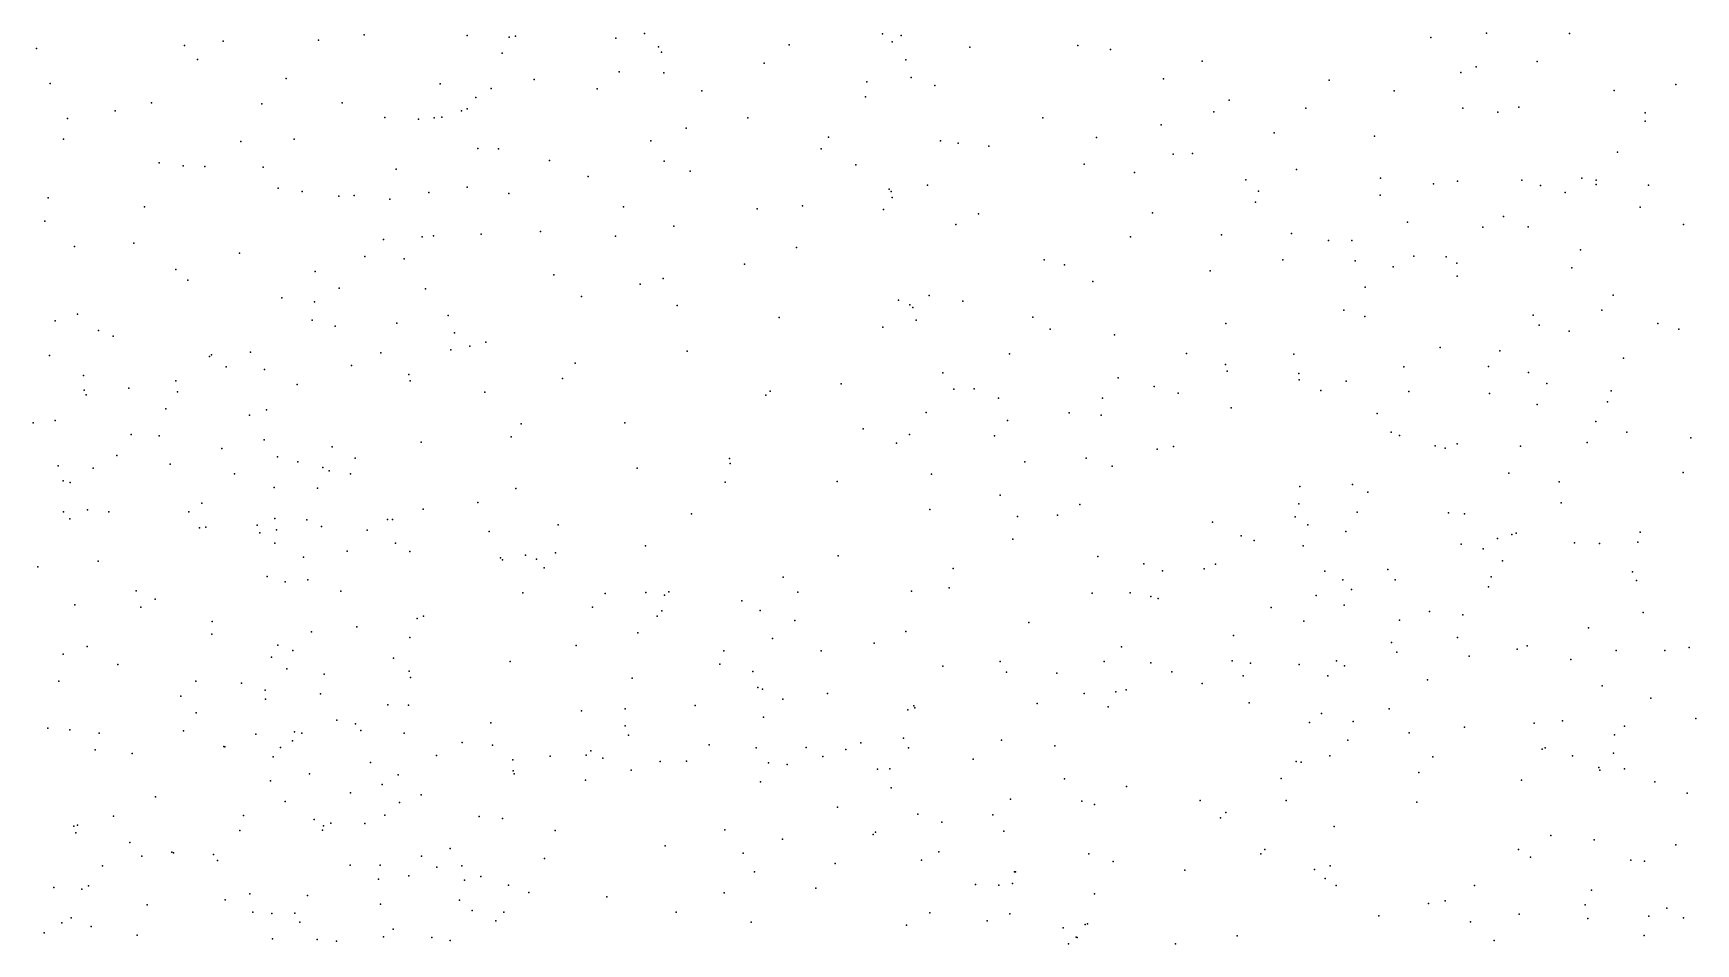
# Model space of a CAD drawing. Header units: metres. Extents: x -25 to 25, y -27.8 to 27.8.
# Drawn here: x -14.124 to -12.582, y 3.408 to 4.253 of the extents above; entities that cross this region are included whole.
import ezdxf

# ---------------------------------------------------------------- set-up
doc = ezdxf.new("R2010")
doc.units = ezdxf.units.M

msp = doc.modelspace()

# ---------------------------------------------------------------- linework, layer by layer
for p in [(-13.9839, 4.2412, 17.3577), (-13.948, 4.2454, 20.7252), (-13.8598, 4.2463, 20.946), (-13.8173, 4.2513, 17.3503), (-13.7219, 4.2505, 9.6483), (-13.6829, 4.2491, 21.5759), (-13.6769, 4.25, 21.8328), (-13.5838, 4.2482, 17.368), (-13.5573, 4.2524, 9.3345), (-13.5442, 4.2402, -11.3266), (-13.4233, 4.242, 22.312), (-13.3367, 4.2521, 23.255), (-13.3275, 4.2447, 22.4179), (-13.3192, 4.2507, 22.5787), (-13.1556, 4.2414, 8.0977), (-12.8282, 4.2488, 16.6209), (-12.7766, 4.2527, 14.7115), (-12.6995, 4.2525, -11.2508), (-14.1212, 4.2384, 20.1356), (-13.9719, 4.2284, 20.6286), (-13.6892, 4.2343, 21.6838), (-13.5416, 4.2351, 12.1121), (-13.4462, 4.2248, 8.4737), (-13.3151, 4.228, -1.7555), (-13.2557, 4.2398, 23.4246), (-13.1251, 4.2377, 17.2007), (-13.04, 4.2267, 17.083), (-12.7296, 4.2265, 16.5103), (-13.8897, 4.2107, 12.1578), (-13.6597, 4.2097, 9.5088), (-13.5808, 4.217, 9.1676), (-13.5395, 4.2161, 8.7121), (-13.3099, 4.2116, -2.6629), (-13.0761, 4.2105, -1.6355), (-12.8004, 4.2163, 11.8957), (-12.786, 4.2216, -11.1174), (-14.1084, 4.2059, 12.0935), (-13.7467, 4.2058, -3.1785), (-13.6994, 4.2013, 17.3748), (-13.6013, 4.201, 22.1724), (-13.5041, 4.1991, -2.8621), (-13.3525, 4.1937, 23.1614), (-13.3511, 4.2075, 22.7552), (-13.2881, 4.2041, 23.3503), (-12.9225, 4.2091, 23.6739), (-12.8622, 4.1992, 16.704), (-12.6581, 4.1996, -1.8672), (-12.6008, 4.2052, 14.3518), (-14.0482, 4.1806, 20.4022), (-14.0146, 4.1881, 20.4824), (-13.9122, 4.1873, 17.3764), (-13.8376, 4.188, 21.0089), (-13.7271, 4.1807, 21.5365), (-13.7218, 4.1826, 21.364), (-13.7138, 4.1931, 21.9605), (-13.0292, 4.1796, -11.0364), (-13.015, 4.1906, 23.6082), (-12.944, 4.1831, 15.0742), (-12.7984, 4.1831, 23.6882), (-12.7658, 4.1795, 16.5896), (-12.7465, 4.1842, 7.8318), (-12.6294, 4.1789, 16.3856), (-14.0924, 4.1736, 17.4056), (-13.7982, 4.1746, 17.3798), (-13.7668, 4.173, 21.1572), (-13.7525, 4.1742, 21.7686), (-13.7454, 4.1748, 21.6498), (-13.5188, 4.1646, 5.7835), (-13.4615, 4.1742, 22.363), (-13.1879, 4.1742, 23.4646), (-13.0782, 4.1677, 23.5553), (-12.6292, 4.1711, 16.4571), (-14.0962, 4.1545, 20.2759), (-13.9316, 4.1521, 20.8061), (-13.8821, 4.1544, 20.9155), (-13.5514, 4.1529, 22.2874), (-13.3867, 4.1561, 8.2854), (-13.2827, 4.1527, -11.1441), (-13.2664, 4.1508, 17.3265), (-13.2381, 4.1478, 23.3886), (-13.138, 4.156, 5.8654), (-12.9735, 4.1603, 16.9896), (-12.8804, 4.1572, 16.7967), (-14.0075, 4.1325, 12.2654), (-13.7119, 4.1457, 22.0959), (-13.6926, 4.1455, 12.2494), (-13.6455, 4.1347, -2.9878), (-13.5392, 4.1341, -1.7799), (-13.3935, 4.1453, 22.4646), (-13.0671, 4.1405, -2.395), (-13.049, 4.141, 17.1349), (-12.6551, 4.1422, -10.2012), (-13.9852, 4.1295, 20.5952), (-13.9651, 4.1291, 20.6801), (-13.911, 4.1285, 9.2489), (-13.7875, 4.1267, 21.8606), (-13.6097, 4.1198, 8.8433), (-13.515, 4.1248, 17.4084), (-13.3614, 4.1305, 22.9439), (-13.1497, 4.1311, 17.246), (-13.103, 4.1235, 7.9781), (-12.9526, 4.1261, 15.5114), (-12.8748, 4.1181, 14.8288), (-12.6882, 4.1182, 23.6657), (-13.8972, 4.109, -3.4013), (-13.8749, 4.1059, 17.4378), (-13.8409, 4.1016, 21.016), (-13.8266, 4.102, -2.017), (-13.7574, 4.1049, 21.561), (-13.7218, 4.1099, 17.4338), (-13.6831, 4.104, -1.8814), (-13.3305, 4.108, 23.1138), (-13.3287, 4.1057, -1.6079), (-13.295, 4.1117, 23.2395), (-12.9998, 4.1165, 23.571), (-12.9879, 4.1061, 17.0535), (-12.875, 4.1024, 16.8608), (-12.8257, 4.1129, 23.6392), (-12.8032, 4.1153, -1.5747), (-12.7437, 4.1162, -10.9747), (-12.7265, 4.1115, 14.4994), (-12.7035, 4.1048, -2.0237), (-12.6749, 4.1123, 11.9429), (-12.6747, 4.1163, 16.5451), (-12.6262, 4.1116, -11.2063), (-14.1103, 4.0998, 5.6819), (-14.0211, 4.0917, 20.4952), (-13.7934, 4.0987, 21.7228), (-13.5768, 4.0915, 17.4565), (-13.4529, 4.0896, 12.2703), (-13.4109, 4.0926, 17.4117), (-13.3357, 4.0892, 22.8699), (-13.3277, 4.1001, 22.6834), (-13.0861, 4.0859, 17.1944), (-12.9906, 4.0959, 12.1376), (-12.634, 4.0914, -10.4499), (-14.1134, 4.0783, -2.1894), (-13.5302, 4.0736, 8.4215), (-13.2687, 4.0752, 5.7923), (-13.2476, 4.0851, 23.3157), (-12.8496, 4.0774, 5.8409), (-12.78, 4.0726, 16.718), (-12.7607, 4.0826, -10.7085), (-12.7377, 4.0731, -9.8384), (-12.5939, 4.0751, 13.1795), (-14.031, 4.058, -3.6775), (-13.7993, 4.0613, 21.6227), (-13.7634, 4.0637, 21.2092), (-13.7531, 4.0648, 21.4162), (-13.7087, 4.0661, -11.2316), (-13.6538, 4.0688, 22.2395), (-13.5843, 4.0645, 22.3249), (-13.1065, 4.0638, 23.4601), (-13.0221, 4.0657, -1.4589), (-12.9574, 4.0668, -10.7509), (-12.923, 4.0604, -10.2278), (-12.9014, 4.0605, -10.5073), (-14.0859, 4.0547, 18.7277), (-13.9328, 4.0485, 20.8136), (-13.8168, 4.0455, 21.9688), (-13.7803, 4.0433, 22.0977), (-13.4163, 4.054, -11.1034), (-13.1868, 4.0423, 23.3647), (-12.9654, 4.0424, 15.3547), (-12.8984, 4.0414, 7.8079), (-12.8438, 4.0457, -2.1819), (-12.814, 4.0453, 16.805), (-12.6893, 4.0516, 16.6262), (-13.992, 4.0334, 20.5833), (-13.8628, 4.0316, 12.3805), (-13.6415, 4.0284, 17.5026), (-13.54, 4.025, 17.4983), (-13.4646, 4.0383, 17.4528), (-13.1677, 4.0377, -2.4818), (-13.0328, 4.0322, 23.4863), (-12.863, 4.0359, -10.0118), (-12.804, 4.0392, 23.5953), (-12.8036, 4.0271, 15.9711), (-12.6972, 4.035, -9.6936), (-13.9808, 4.0234, -3.504), (-13.8405, 4.016, -3.2224), (-13.7603, 4.0155, 21.3062), (-13.5615, 4.0197, 12.355), (-13.2933, 4.0094, 12.3168), (-13.1414, 4.0223, -10.7917), (-12.889, 4.017, 23.5652), (-12.6589, 4.0096, 13.7094), (-13.8936, 4.0072, 20.9094), (-13.8633, 4.0034, 21.8878), (-13.6159, 4.0084, -2.8552), (-13.527, 4.0001, 22.4279), (-13.3218, 4.0049, 22.6413), (-13.3112, 4.0008, 22.9795), (-13.3085, 3.9982, 22.8199), (-13.262, 4.0041, 23.2097), (-12.9089, 3.9958, 15.7379), (-12.6694, 3.9957, 16.1345), (-14.104, 3.9859, 18.5107), (-14.0833, 3.9919, 18.904), (-13.8654, 3.9865, 21.739), (-13.8442, 3.981, 21.0293), (-13.787, 3.9835, 21.4497), (-13.7394, 3.9907, 17.5336), (-13.4324, 3.989, 5.7439), (-13.3364, 3.9798, 8.0562), (-13.3055, 3.9864, 17.4175), (-13.1972, 3.9892, 17.33), (-13.1811, 3.9782, 23.3071), (-13.0181, 3.9832, 17.1705), (-12.8894, 3.9897, 17.0011), (-12.7333, 3.9911, 14.0127), (-12.7276, 3.9819, 23.5753), (-12.6177, 3.9834, 16.6222), (-12.5982, 3.978, -1.631), (-14.0637, 3.9768, 17.5682), (-14.0502, 3.9717, 20.45), (-13.7335, 3.9747, -2.9861), (-13.7044, 3.9661, 12.4224), (-13.1216, 3.9728, -10.4765), (-12.6999, 3.9762, 16.7154), (-14.109, 3.9536, 20.2903), (-13.9609, 3.9527, 18.7127), (-13.959, 3.9541, 20.7374), (-13.9226, 3.9566, -11.2782), (-13.802, 3.9561, 8.9419), (-13.7368, 3.9588, 5.7296), (-13.7194, 3.9623, 22.2621), (-13.5178, 3.9577, 8.2457), (-13.2188, 3.9553, -10.6694), (-13.0548, 3.9556, 5.7666), (-12.9551, 3.9549, 23.4949), (-12.8193, 3.9612, 16.9172), (-12.7642, 3.9581, 16.8388), (-12.6493, 3.951, 13.3992), (-14.0775, 3.935, 18.4278), (-13.9454, 3.943, -2.0269), (-13.9097, 3.9405, 5.712), (-13.8292, 3.9442, 17.5791), (-13.7759, 3.936, 22.1932), (-13.6334, 3.9323, -11.1172), (-13.6217, 3.9464, 17.5739), (-13.2805, 3.9374, 22.7528), (-13.1181, 3.9328, 23.3411), (-13.0186, 3.9453, 23.4376), (-13.0169, 3.939, 12.3053), (-12.9505, 3.9368, 15.555), (-12.8532, 3.943, 23.5231), (-12.7747, 3.9434, 14.4108), (-12.7376, 3.938, 5.7358), (-14.0769, 3.9216, 20.3744), (-14.075, 3.9171, 17.6604), (-14.0355, 3.9233, 18.8872), (-13.992, 3.93, 20.595), (-13.9904, 3.9199, 18.4837), (-13.8793, 3.9266, 21.665), (-13.7748, 3.9302, 21.2502), (-13.7055, 3.9196, -1.7659), (-13.4447, 3.9167, 22.4905), (-13.4408, 3.9206, 17.5363), (-13.375, 3.9274, 22.5593), (-13.2703, 3.9223, 22.9253), (-13.2515, 3.9226, 23.0541), (-13.0846, 3.925, 17.2606), (-13.0624, 3.9187, -2.3778), (-12.9503, 3.9309, 15.1561), (-12.93, 3.9211, -9.9104), (-12.9067, 3.9298, 14.9352), (-12.8484, 3.9203, -9.7344), (-12.7737, 3.9185, 12.2599), (-12.7205, 3.9275, 13.829), (-12.6607, 3.9207, 13.1814), (-14.0012, 3.904, 8.9618), (-13.9079, 3.9033, 17.6442), (-13.2961, 3.9008, 22.6252), (-13.2289, 3.9139, 23.1461), (-13.1327, 3.9139, -10.2408), (-13.0132, 3.9052, 17.2053), (-12.7294, 3.908, 7.6465), (-12.6642, 3.9105, -1.4583), (-14.1242, 3.8912, -11.2754), (-14.1039, 3.8933, 18.3427), (-13.9236, 3.8984, 20.8414), (-13.6717, 3.8901, 22.3332), (-13.5755, 3.8912, 5.6853), (-13.3546, 3.8855, -2.5386), (-13.2208, 3.8932, 7.8798), (-13.1636, 3.9003, 12.3748), (-13.1338, 3.8982, 17.3238), (-12.8777, 3.8997, 17.0647), (-12.675, 3.8923, 16.7955), (-14.0333, 3.8803, 20.4728), (-14.0075, 3.879, 18.3827), (-13.9099, 3.8754, 18.4884), (-13.7643, 3.8732, 8.7193), (-13.6811, 3.8782, 17.6665), (-13.3235, 3.8724, 12.4172), (-13.3115, 3.8803, 17.4904), (-13.2327, 3.8792, 22.8439), (-12.8649, 3.8825, -1.3268), (-12.8571, 3.8793, 14.7074), (-12.8037, 3.8715, -9.5245), (-12.6831, 3.8729, 16.0366), (-12.6464, 3.8825, 23.4902), (-12.5871, 3.8773, 5.6488), (-14.0466, 3.8607, 18.9489), (-13.9492, 3.8673, 20.7646), (-13.8976, 3.8596, 21.7282), (-13.8787, 3.8551, 22.0241), (-13.8471, 3.8689, 22.1084), (-13.8258, 3.8582, 21.0721), (-13.4784, 3.858, 8.0668), (-13.2046, 3.8549, 22.9909), (-13.1477, 3.8583, 23.2037), (-13.0818, 3.8667, -10.0354), (-13.0668, 3.8691, 23.311), (-12.824, 3.8699, 14.5557), (-12.8148, 3.8676, 14.1944), (-12.7448, 3.8696, -2.128), (-14.1012, 3.8512, -3.7017), (-14.0685, 3.8491, -2.061), (-13.9971, 3.8528, 17.7273), (-13.9375, 3.8438, 18.3518), (-13.8556, 3.8496, 18.4238), (-13.8499, 3.8467, 12.5191), (-13.8299, 3.8439, 21.4834), (-13.5642, 3.849, 17.7067), (-13.478, 3.8535, 17.633), (-13.2913, 3.8434, -1.3039), (-13.1237, 3.8509, -1.2763), (-12.7559, 3.8445, -9.3689), (-12.5941, 3.8449, 12.2667), (-14.0965, 3.8372, 18.2283), (-14.0899, 3.8359, 17.801), (-13.9007, 3.8312, 21.9392), (-13.8606, 3.8304, 17.7527), (-13.6765, 3.8302, 17.7382), (-13.4824, 3.8362, 22.4699), (-13.3788, 3.8367, 17.578), (-13.2275, 3.8239, 22.6646), (-12.9495, 3.8321, 7.6835), (-12.9006, 3.834, 23.4104), (-12.8866, 3.8267, 17.1423), (-12.7092, 3.8364, 16.9183), (-14.0962, 3.8087, 18.0619), (-14.0739, 3.8104, 17.9348), (-14.054, 3.8087, 18.1497), (-13.98, 3.8085, 17.809), (-13.968, 3.8165, 20.6757), (-13.7626, 3.8111, 22.249), (-13.7119, 3.8171, 18.5556), (-13.2928, 3.8108, 5.6272), (-13.1537, 3.8154, 17.3872), (-12.9504, 3.8159, -8.1288), (-12.7072, 3.817, 23.4311), (-14.0902, 3.8022, 20.2982), (-13.97, 3.7938, 18.1616), (-13.9643, 3.7944, 18.918), (-13.9164, 3.7961, 20.8501), (-13.9002, 3.8024, -11.1769), (-13.8704, 3.801, 18.8037), (-13.857, 3.7949, 18.2498), (-13.7957, 3.8014, 5.6633), (-13.791, 3.8013, 18.3082), (-13.6374, 3.7964, 22.3792), (-13.5138, 3.8066, -2.6183), (-13.2115, 3.8041, -10.0973), (-13.1742, 3.8053, 22.8287), (-13.0305, 3.799, 23.255), (-12.954, 3.8038, 15.3075), (-12.9421, 3.7966, 23.3473), (-12.8965, 3.8082, -7.8351), (-12.8117, 3.8077, 23.4024), (-12.7969, 3.8066, 12.3831), (-13.9142, 3.789, 21.7739), (-13.9003, 3.7796, 18.1014), (-13.8987, 3.7917, 17.8888), (-13.8144, 3.7914, 17.8723), (-13.7883, 3.7796, 18.751), (-13.7013, 3.7903, -11.0391), (-13.2158, 3.7832, -2.4222), (-13.004, 3.7864, 17.2648), (-12.9919, 3.7818, -1.224), (-12.9069, 3.7902, 15.0079), (-12.8001, 3.7784, 17.0777), (-12.7663, 3.7837, -7.7316), (-12.753, 3.7874, -9.1711), (-12.7489, 3.7886, -8.0277), (-12.695, 3.7799, 13.4601), (-12.6717, 3.7793, 13.0267), (-12.6362, 3.7803, 16.891), (-12.6339, 3.7897, -1.3127), (-14.0641, 3.7628, -3.5633), (-13.8737, 3.7666, 20.9484), (-13.8332, 3.7719, 17.994), (-13.775, 3.7716, 18.0887), (-13.6908, 3.7658, -2.7696), (-13.6891, 3.7639, 18.1205), (-13.6678, 3.7684, 18.3401), (-13.6574, 3.7646, 17.9436), (-13.6399, 3.7705, -1.4909), (-13.5564, 3.7769, 17.8325), (-13.3776, 3.7676, 22.5413), (-13.137, 3.767, 22.9541), (-12.9466, 3.7769, 15.521), (-12.7796, 3.7742, 13.8516), (-12.7616, 3.763, -8.2), (-14.1201, 3.7576, 12.5503), (-13.9074, 3.7484, 8.7438), (-13.6505, 3.7565, 18.2434), (-13.4288, 3.748, -10.4318), (-13.2712, 3.756, 7.8041), (-13.0942, 3.7604, 23.0645), (-13.0768, 3.7538, 17.349), (-13.0384, 3.7556, -7.9541), (-13.0279, 3.7599, -2.3398), (-12.9265, 3.7536, 17.2141), (-12.8681, 3.7549, 14.4473), (-12.772, 3.7483, 7.5581), (-12.6412, 3.753, 5.5574), (-14.0289, 3.7353, 20.4403), (-13.8905, 3.7436, 22.0808), (-13.8697, 3.7453, 18.877), (-13.839, 3.735, 21.4687), (-13.6702, 3.7333, 18.7135), (-13.5939, 3.7328, 18.6514), (-13.556, 3.7336, 18.0954), (-13.5348, 3.7342, 17.9716), (-13.415, 3.7339, 17.7557), (-13.3098, 3.7349, 22.5789), (-13.2747, 3.7379, 17.5655), (-13.1422, 3.7331, 17.4295), (-13.107, 3.7334, 22.8005), (-12.9096, 3.7455, -8.355), (-12.9016, 3.7364, 23.2758), (-12.8613, 3.7453, 14.1049), (-12.7746, 3.739, 23.3235), (-12.6372, 3.7448, 23.3483), (-14.0856, 3.7222, 20.2668), (-14.0243, 3.72, -3.4169), (-14.0112, 3.7276, 19.0143), (-13.6055, 3.7202, 22.4092), (-13.5413, 3.7168, 18.2508), (-13.5389, 3.7311, 18.4469), (-13.4672, 3.726, 22.4848), (-13.45, 3.717, 17.8466), (-13.0877, 3.7299, 7.6823), (-13.0809, 3.7281, 12.4817), (-12.9763, 3.7199, 23.1847), (-12.9344, 3.7309, 5.5709), (-12.9085, 3.7219, -9.2151), (-12.8292, 3.716, 17.164), (-13.9583, 3.7067, -1.8743), (-13.8242, 3.7019, 21.0349), (-13.7681, 3.7097, -2.8954), (-13.7622, 3.7118, 8.3138), (-13.5457, 3.7118, 18.5854), (-13.4178, 3.7077, -1.1847), (-13.2009, 3.7059, 17.5194), (-12.946, 3.707, -8.507), (-12.8571, 3.7081, 14.8501), (-12.7984, 3.7131, -8.9485), (-12.682, 3.7008, 13.1699), (-12.6313, 3.715, 16.9573), (-13.9585, 3.695, 20.6635), (-13.8661, 3.6972, 21.5636), (-13.7749, 3.6919, 21.2748), (-13.5636, 3.6964, 12.5486), (-13.4387, 3.6911, 5.5208), (-13.3444, 3.6868, 17.7494), (-13.315, 3.6975, -10.0037), (-13.011, 3.6937, 23.0111), (-12.8645, 3.6874, 14.6067), (-12.8032, 3.6919, -1.1458), (-14.0966, 3.6765, 20.1825), (-14.0743, 3.6836, -8.515), (-13.9032, 3.6737, 21.9515), (-13.8975, 3.6848, 21.6639), (-13.8836, 3.6798, 20.887), (-13.7902, 3.6726, 21.3669), (-13.6818, 3.6696, 22.3329), (-13.6207, 3.6846, -10.8343), (-13.4838, 3.6797, 18.1485), (-13.3936, 3.6796, 22.5024), (-13.2274, 3.6697, 22.5802), (-13.1311, 3.6696, -9.6317), (-13.115, 3.6833, 22.667), (-13.0122, 3.6703, 22.7235), (-12.9155, 3.6704, -8.6962), (-12.8595, 3.6782, -7.5857), (-12.7924, 3.6746, -8.5734), (-12.748, 3.6812, 23.2403), (-12.7387, 3.6843, 17.1041), (-12.6982, 3.6714, 15.9427), (-12.6562, 3.68, -2.1016), (-12.611, 3.6798, 23.2353), (-12.5886, 3.6825, 12.4679), (-14.0457, 3.6669, 19.1128), (-13.8891, 3.6627, 12.5945), (-13.8545, 3.658, 8.4706), (-13.7756, 3.6606, -10.9754), (-13.7742, 3.6549, -1.5333), (-13.5688, 3.6543, -1.2342), (-13.4876, 3.6672, 18.5348), (-13.4569, 3.6605, 18.4426), (-13.2807, 3.6652, 17.6914), (-13.2215, 3.6597, 17.6017), (-13.1748, 3.6589, -8.5274), (-13.0877, 3.6685, 5.4902), (-13.0684, 3.66, -7.6995), (-13.0021, 3.6564, 17.3637), (-12.9954, 3.6681, 22.9323), (-12.9501, 3.6668, -8.8987), (-12.9235, 3.6563, 17.2923), (-12.908, 3.6657, 15.2132), (-14.1005, 3.6513, -8.9467), (-13.9733, 3.6514, 20.553), (-13.9311, 3.6494, -11.0681), (-13.9091, 3.6432, 20.8063), (-13.8578, 3.6398, 22.0967), (-13.4521, 3.6455, 7.8305), (-13.4478, 3.6441, 18.3258), (-13.3877, 3.6399, 17.946), (-13.1497, 3.6399, -8.6883), (-13.1202, 3.6414, 17.5007), (-13.1105, 3.6433, -9.4088), (-13.0401, 3.6493, -9.1027), (-12.8313, 3.6526, 23.1668), (-12.6692, 3.6471, -8.0572), (-13.9873, 3.6375, 8.658), (-13.9087, 3.6346, -8.7143), (-13.7953, 3.6293, 18.9155), (-13.7762, 3.6292, 21.1096), (-13.6159, 3.624, 18.7959), (-13.5754, 3.6256, -2.6069), (-13.5102, 3.6287, 18.689), (-13.4291, 3.6347, 18.1983), (-13.3132, 3.6248, -8.4362), (-13.3077, 3.6284, 22.5149), (-13.3066, 3.6266, -9.7601), (-13.1933, 3.6306, -1.0814), (-13.1273, 3.6277, -8.8518), (-12.9967, 3.6312, 7.5866), (-12.8667, 3.6256, 23.0262), (-12.6241, 3.6355, 12.8881), (-14.1107, 3.6079, 19.2772), (-13.9732, 3.6219, -9.1689), (-13.8426, 3.6151, 20.9348), (-13.8252, 3.6118, -8.5831), (-13.6999, 3.6128, 8.0358), (-13.5754, 3.61, 5.4915), (-13.4469, 3.618, 18.5949), (-12.9406, 3.613, 5.4007), (-12.9295, 3.6215, 22.728), (-12.9001, 3.6141, 22.857), (-12.797, 3.6086, 15.7794), (-12.7321, 3.6125, 23.0907), (-12.7059, 3.6146, -1.0549), (-12.6485, 3.6096, 5.4075), (-12.5824, 3.6169, -8.836), (-14.0904, 3.6061, -9.5507), (-14.063, 3.6031, -3.5564), (-13.985, 3.6053, 19.0992), (-13.9178, 3.6023, -9.5096), (-13.8837, 3.5961, 21.7008), (-13.8819, 3.6043, -1.6538), (-13.875, 3.6031, -3.0758), (-13.8205, 3.6057, -9.2885), (-13.7802, 3.603, -8.9942), (-13.7263, 3.5944, 22.2683), (-13.5723, 3.6014, -10.4371), (-13.4974, 3.5924, 22.442), (-13.3567, 3.5943, 5.4146), (-13.3171, 3.5985, -8.7808), (-13.2262, 3.5966, -9.2132), (-12.9051, 3.5968, 15.466), (-12.8481, 3.6036, 22.7513), (-12.6578, 3.6016, 23.0235), (-14.0669, 3.5878, 20.165), (-14.0324, 3.5843, 5.5125), (-13.9473, 3.5908, 20.6218), (-13.9465, 3.5906, -8.37), (-13.9016, 3.5811, -9.6883), (-13.8949, 3.5897, 21.9181), (-13.7503, 3.5825, 21.2319), (-13.6983, 3.5921, -8.8249), (-13.6794, 3.5785, 18.8895), (-13.6448, 3.5818, -9.1398), (-13.6113, 3.5826, -8.6785), (-13.6072, 3.5866, -9.8687), (-13.5961, 3.58, -9.5663), (-13.5183, 3.5772, -9.031), (-13.4537, 3.5895, -9.71), (-13.4075, 3.5898, 22.4766), (-13.3918, 3.5815, 18.5419), (-13.3707, 3.5881, 18.2878), (-13.3126, 3.5896, 17.9123), (-13.2525, 3.5791, -8.0898), (-13.1769, 3.5913, -7.871), (-12.9216, 3.5822, -7.4439), (-12.8263, 3.5813, 17.2736), (-12.7249, 3.5882, 17.175), (-12.7219, 3.5895, 22.9684), (-12.6966, 3.5822, -7.5983), (-12.6587, 3.5847, 22.8315), (-13.8681, 3.5655, 20.8542), (-13.8114, 3.576, 5.5233), (-13.7858, 3.5646, -1.3295), (-13.679, 3.5681, -8.4844), (-13.6781, 3.5654, -10.0089), (-13.5698, 3.5688, 22.4057), (-13.5429, 3.5769, -9.2655), (-13.4423, 3.5755, -9.4743), (-13.425, 3.574, -9.1553), (-13.3411, 3.5696, 18.1916), (-13.3298, 3.5699, 18.0853), (-12.953, 3.5768, 22.6028), (-12.9483, 3.5763, -1.0298), (-12.8392, 3.5665, 14.9594), (-12.6724, 3.5713, 7.4366), (-12.6713, 3.5687, 13.278), (-12.6485, 3.5701, 22.7033), (-13.9042, 3.559, 20.7577), (-13.8301, 3.5479, 22.1079), (-13.8007, 3.5554, 18.9826), (-13.6121, 3.5595, -10.2503), (-13.4496, 3.5579, 18.7065), (-13.3285, 3.5523, -0.9539), (-13.1677, 3.5609, 17.6781), (-13.1103, 3.5535, 17.5869), (-12.9669, 3.5611, 5.2522), (-12.7441, 3.5596, -7.4522), (-12.6202, 3.558, 17.0836), (-12.5905, 3.5476, 15.9977), (-14.0107, 3.5441, 20.2646), (-13.8907, 3.5398, 21.829), (-13.7846, 3.5387, 20.997), (-13.7644, 3.5459, 21.3667), (-13.3782, 3.5344, -8.2057), (-13.2178, 3.5419, 17.7896), (-13.1518, 3.5399, 5.2475), (-13.14, 3.5371, -7.5813), (-13.0419, 3.5408, 12.6016), (-12.9622, 3.5407, 17.4402), (-12.8412, 3.5391, 22.5876), (-14.0865, 3.5168, 19.3501), (-14.0833, 3.5178, -9.8379), (-14.0497, 3.5261, -11.0107), (-13.9291, 3.5266, -9.8715), (-13.8638, 3.523, 21.9776), (-13.855, 3.5172, 21.6483), (-13.8483, 3.5195, -10.8644), (-13.8166, 3.5194, 21.5596), (-13.7981, 3.5269, -2.9076), (-13.7108, 3.5257, 12.6047), (-13.6891, 3.5239, -10.6005), (-13.3038, 3.5279, 18.3245), (-13.2816, 3.5207, 18.1501), (-13.2342, 3.5275, 7.6101), (-13.023, 3.5246, 17.5222), (-13.0181, 3.5294, 22.5334), (-12.9176, 3.5165, 22.5299), (-14.0847, 3.5105, 20.0153), (-14.0345, 3.5017, -1.7121), (-13.9325, 3.5128, 20.5874), (-13.8559, 3.5131, 19.0676), (-13.6401, 3.5127, 22.3257), (-13.4828, 3.5135, 5.3721), (-13.4295, 3.5048, 22.4387), (-13.3453, 3.5091, 22.4735), (-13.343, 3.5112, 18.6334), (-13.2241, 3.5121, 17.9098), (-12.7168, 3.5082, 12.629), (-12.6767, 3.5043, 22.5809), (-14.0235, 3.489, 20.136), (-13.9956, 3.4927, 19.231), (-13.9941, 3.4921, 8.4237), (-13.9571, 3.4905, -3.2522), (-13.9533, 3.4849, -1.5216), (-13.7641, 3.4891, 21.4802), (-13.7377, 3.4961, 21.1511), (-13.65, 3.4868, 7.8548), (-13.5382, 3.4987, 18.874), (-13.4658, 3.4918, 18.8034), (-13.3005, 3.4854, 18.5422), (-13.2843, 3.493, 18.4553), (-13.1454, 3.4911, 22.4908), (-12.9858, 3.4912, -2.3444), (-12.9819, 3.4952, 5.08), (-12.7467, 3.4952, 17.2757), (-12.7356, 3.488, -0.9117), (-12.6426, 3.4853, 12.8055), (-12.6008, 3.4994, 12.969), (-14.0601, 3.4801, -8.1181), (-13.8302, 3.4807, -10.0094), (-13.8025, 3.4808, 20.8971), (-13.776, 3.4706, 19.0438), (-13.7498, 3.4787, -10.1874), (-13.7268, 3.4799, 21.3182), (-13.7092, 3.4701, -0.8774), (-13.4554, 3.4744, -0.7708), (-13.3804, 3.4822, 18.7195), (-13.2143, 3.4745, 18.0123), (-13.2134, 3.4744, -0.872), (-13.1226, 3.484, 17.7346), (-13.0562, 3.476, 17.6414), (-12.936, 3.4765, 17.4897), (-12.9213, 3.4801, 14.2054), (-12.63, 3.4844, 17.1516), (-14.105, 3.46, 19.7403), (-14.079, 3.4585, 19.4668), (-14.073, 3.4614, 19.9392), (-13.9232, 3.4539, 8.2082), (-13.8041, 3.4676, 22.0728), (-13.7244, 3.4668, 22.182), (-13.6833, 3.4621, -8.2318), (-13.6646, 3.4554, 22.2443), (-13.4834, 3.455, -2.5279), (-13.3984, 3.4592, -8.0377), (-13.2505, 3.4626, 22.4581), (-13.2288, 3.4622, 18.2242), (-13.2161, 3.4635, 18.1092), (-13.14, 3.4541, 17.8451), (-12.9261, 3.4682, 14.3655), (-12.9158, 3.4618, -7.2795), (-12.7875, 3.4619, 15.085), (-12.6792, 3.4573, 5.1895), (-14.0186, 3.4437, 16.9992), (-13.9463, 3.4486, 20.2695), (-13.87, 3.4525, 19.1613), (-13.8021, 3.4446, 21.6375), (-13.7289, 3.4481, 21.0779), (-13.7171, 3.4385, 21.4064), (-13.5922, 3.4514, -0.6299), (-12.8304, 3.4452, 5.0267), (-12.8149, 3.4477, 13.8854), (-12.6851, 3.4439, 13.5899), (-12.6091, 3.4406, 22.5709), (-14.0977, 3.4271, -7.1975), (-14.0889, 3.4317, 16.7947), (-14.0705, 3.4237, 19.5948), (-13.9206, 3.437, -1.2865), (-13.9028, 3.4359, 20.483), (-13.8817, 3.4362, -8.1508), (-13.8769, 3.4276, 20.6004), (-13.6953, 3.429, 5.3901), (-13.6879, 3.437, -0.2678), (-13.5279, 3.437, 22.3505), (-13.4584, 3.4277, 12.6046), (-13.3144, 3.425, -0.6936), (-13.2928, 3.4363, 18.6552), (-13.2395, 3.4291, 18.5035), (-13.2185, 3.4355, 18.4136), (-13.1487, 3.4257, -7.3441), (-13.1465, 3.4261, 17.9609), (-12.8762, 3.4335, 14.0285), (-12.7912, 3.4281, -2.2737), (-12.7462, 3.4351, -7.2698), (-12.6825, 3.4311, 22.4983), (-12.6258, 3.4333, 13.3942), (-12.5937, 3.4319, -7.6437), (-14.1141, 3.418, -3.7968), (-14.0278, 3.4157, 17.1715), (-13.9024, 3.4122, 12.6111), (-13.8608, 3.4118, -3.0923), (-13.8429, 3.4101, 20.6859), (-13.7995, 3.4142, 21.941), (-13.7903, 3.4212, -10.414), (-13.7547, 3.4136, 20.9229), (-13.7375, 3.4106, 21.5317), (-13.169, 3.4225, 22.4446), (-13.1642, 3.4077, 18.1687), (-13.1569, 3.4138, 18.0733), (-13.1561, 3.4134, 7.5395), (-13.065, 3.4077, 17.8205), (-13.0078, 3.4152, 4.8801), (-12.7695, 3.4108, 22.4612), (-12.6302, 3.4153, 17.212)]:
    msp.add_point(p)

doc.saveas('drawing.dxf')
